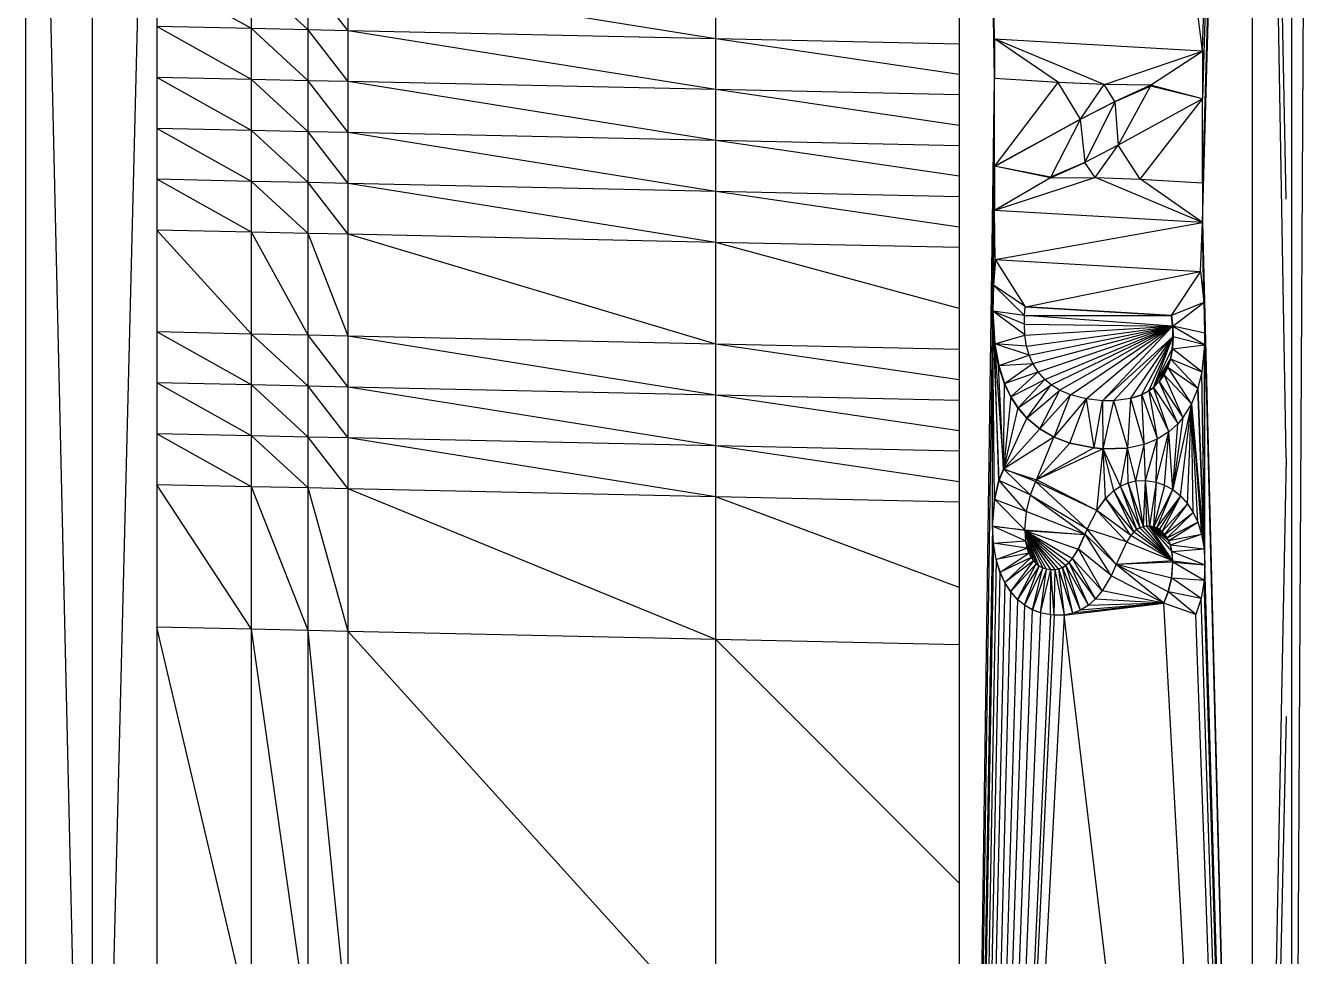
# Model space of a CAD drawing. Header units: millimetres. Extents: x -72 to 40, y 37 to 183.
# Drawn here: x -71.77 to -34.07, y 92.65 to 119.93 of the extents above; entities that cross this region are included whole.
import ezdxf

# ---------------------------------------------------------------- set-up
doc = ezdxf.new("R2010")
doc.units = ezdxf.units.MM
doc.layers.add('Shape2DView002', color=7, linetype='CONTINUOUS')

msp = doc.modelspace()

# ---------------------------------------------------------------- linework, layer by layer
at = {"layer": 'Shape2DView002'}
for p, q in [((-43.361, 118.375), (-44.396, 178.019)), ((-44.396, 178.019), (-44.396, 44.725)), ((-43.361, 119.541), (-44.396, 178.019)), ((-37.259, 119.186), (-44.396, 178.019)), ((-37.259, 119.186), (-35.793, 165.085)), ((-37.259, 114.155), (-35.793, 165.085)), ((-35.793, 165.085), (-37.259, 117.78)), ((-35.793, 165.085), (-37.258, 115.321)), ((-35.793, 56.162), (-35.793, 165.085)), ((-34.806, 107.261), (-35.793, 165.085)), ((-34.806, 114.84), (-35.793, 165.085)), ((-34.652, 165.019), (-34.652, 56.997)), ((-34.069, 164.985), (-34.652, 56.997)), ((-71.769, 65.219), (-71.769, 152.158)), ((-69.813, 67.165), (-71.769, 152.158)), ((-69.813, 67.165), (-69.813, 150.126)), ((-67.922, 143.462), (-69.813, 67.165)), ((-65.15, 119.842), (-67.922, 121.394)), ((-67.922, 121.394), (-67.922, 119.902)), ((-65.15, 119.842), (-65.15, 121.334)), ((-63.49, 119.806), (-65.15, 121.334)), ((-63.49, 119.806), (-63.49, 121.298)), ((-62.316, 119.78), (-63.49, 121.298)), ((-62.316, 119.78), (-62.316, 121.272)), ((-51.534, 119.545), (-62.316, 121.272)), ((-51.534, 119.545), (-51.534, 121.037)), ((-65.15, 118.35), (-67.922, 119.902)), ((-67.922, 119.902), (-67.922, 118.41)), ((-65.15, 119.842), (-67.922, 119.902)), ((-65.15, 118.35), (-65.15, 119.842)), ((-63.49, 118.313), (-65.15, 119.842)), ((-63.49, 119.806), (-65.15, 119.842)), ((-63.49, 118.313), (-63.49, 119.806)), ((-62.316, 118.288), (-63.49, 119.806)), ((-62.316, 119.78), (-63.49, 119.806)), ((-62.316, 118.288), (-62.316, 119.78)), ((-51.534, 118.053), (-62.316, 119.78)), ((-51.534, 119.545), (-62.316, 119.78)), ((-51.534, 118.053), (-51.534, 119.545)), ((-44.396, 118.497), (-51.534, 119.545)), ((-44.396, 119.389), (-51.534, 119.545)), ((-43.361, 118.375), (-43.361, 119.541)), ((-43.361, 119.541), (-37.259, 119.186)), ((-43.357, 119.541), (-43.361, 118.375)), ((-43.357, 118.376), (-43.357, 119.541)), ((-41.484, 118.267), (-43.355, 119.54)), ((-43.353, 119.54), (-40.135, 118.205)), ((-40.135, 118.205), (-37.259, 119.185)), ((-38.787, 118.189), (-37.259, 119.184)), ((-37.259, 119.186), (-37.259, 117.78)), ((-65.15, 116.858), (-67.922, 118.41)), ((-67.922, 118.41), (-67.922, 116.918)), ((-65.15, 118.35), (-67.922, 118.41)), ((-65.15, 116.858), (-65.15, 118.35)), ((-63.49, 116.821), (-65.15, 118.35)), ((-63.49, 118.313), (-65.15, 118.35)), ((-63.49, 116.821), (-63.49, 118.313)), ((-62.316, 116.796), (-63.49, 118.313)), ((-62.316, 118.288), (-63.49, 118.313)), ((-62.316, 116.796), (-62.316, 118.288)), ((-51.534, 116.561), (-62.316, 118.288)), ((-51.534, 118.053), (-62.316, 118.288)), ((-51.534, 116.561), (-51.534, 118.053)), ((-44.396, 117.005), (-51.534, 118.053)), ((-44.396, 117.897), (-51.534, 118.053)), ((-44.396, 44.725), (-43.361, 118.375)), ((-43.416, 111.562), (-43.361, 118.375)), ((-43.357, 118.376), (-43.361, 118.375)), ((-43.361, 115.805), (-43.361, 118.375)), ((-41.489, 118.266), (-43.361, 118.375)), ((-43.361, 115.805), (-41.489, 118.266)), ((-41.489, 118.266), (-43.357, 118.376)), ((-41.484, 118.267), (-43.357, 118.376)), ((-41.484, 118.267), (-41.489, 118.266)), ((-40.839, 117.185), (-41.489, 118.266)), ((-40.14, 118.204), (-41.489, 118.266)), ((-40.14, 118.204), (-41.484, 118.267)), ((-40.135, 118.205), (-41.484, 118.267)), ((-40.839, 117.185), (-40.14, 118.204)), ((-40.14, 118.204), (-40.135, 118.205)), ((-39.828, 117.703), (-40.14, 118.204)), ((-38.792, 118.188), (-40.14, 118.204)), ((-38.792, 118.188), (-40.135, 118.205)), ((-38.787, 118.189), (-40.135, 118.205)), ((-39.828, 117.703), (-38.792, 118.188)), ((-39.828, 117.703), (-38.786, 118.154)), ((-39.828, 117.703), (-38.791, 118.153)), ((-39.823, 117.704), (-38.786, 118.154)), ((-39.722, 116.431), (-38.786, 118.154)), ((-38.787, 118.189), (-38.792, 118.188)), ((-38.791, 118.153), (-38.792, 118.188)), ((-38.791, 118.153), (-38.787, 118.189)), ((-38.786, 118.154), (-38.791, 118.153)), ((-38.786, 118.154), (-38.787, 118.189)), ((-37.259, 117.782), (-38.787, 118.189)), ((-37.259, 117.782), (-38.786, 118.154)), ((-40.839, 117.185), (-39.823, 117.704)), ((-40.839, 117.185), (-39.828, 117.703)), ((-40.834, 117.186), (-39.823, 117.704)), ((-40.702, 115.924), (-39.823, 117.704)), ((-39.823, 117.704), (-39.828, 117.703)), ((-39.724, 116.43), (-39.823, 117.704)), ((-37.259, 117.78), (-39.729, 116.427)), ((-39.087, 115.428), (-37.259, 117.78)), ((-37.258, 115.321), (-37.259, 117.78)), ((-65.15, 115.365), (-67.922, 116.918)), ((-67.922, 116.918), (-67.922, 115.426)), ((-65.15, 116.858), (-67.922, 116.918)), ((-40.834, 117.186), (-43.361, 115.805)), ((-43.361, 115.805), (-40.839, 117.185)), ((-43.357, 115.806), (-40.834, 117.186)), ((-41.71, 115.487), (-40.834, 117.186)), ((-40.834, 117.186), (-40.839, 117.185)), ((-40.704, 115.923), (-40.834, 117.186)), ((-65.15, 115.365), (-65.15, 116.858)), ((-63.49, 115.329), (-65.15, 116.858)), ((-63.49, 116.821), (-65.15, 116.858)), ((-63.49, 115.329), (-63.49, 116.821)), ((-62.316, 115.304), (-63.49, 116.821)), ((-62.316, 116.796), (-63.49, 116.821)), ((-62.316, 115.304), (-62.316, 116.796)), ((-51.534, 115.069), (-62.316, 116.796)), ((-51.534, 116.561), (-62.316, 116.796)), ((-51.534, 115.069), (-51.534, 116.561)), ((-44.396, 115.512), (-51.534, 116.561)), ((-44.396, 116.405), (-51.534, 116.561)), ((-39.729, 116.427), (-40.709, 115.921)), ((-40.403, 115.481), (-39.729, 116.427)), ((-39.087, 115.428), (-39.729, 116.427)), ((-43.361, 115.805), (-43.416, 111.562)), ((-43.357, 115.806), (-43.361, 114.51)), ((-43.357, 115.806), (-43.361, 115.805)), ((-43.361, 114.51), (-43.361, 115.805)), ((-43.357, 114.511), (-43.357, 115.806)), ((-41.717, 115.469), (-43.357, 115.806)), ((-41.713, 115.486), (-43.357, 115.806)), ((-41.717, 115.467), (-40.709, 115.921)), ((-40.709, 115.921), (-41.716, 115.485)), ((-40.403, 115.481), (-40.709, 115.921)), ((-65.15, 113.873), (-67.922, 115.426)), ((-67.922, 115.426), (-67.922, 113.934)), ((-65.15, 115.365), (-67.922, 115.426)), ((-65.15, 113.873), (-65.15, 115.365)), ((-63.49, 113.837), (-65.15, 115.365)), ((-63.49, 115.329), (-65.15, 115.365)), ((-40.401, 115.481), (-43.357, 114.511)), ((-41.714, 115.468), (-43.357, 114.511)), ((-41.716, 115.485), (-41.717, 115.467)), ((-41.717, 115.467), (-40.403, 115.481)), ((-40.403, 115.481), (-39.087, 115.428)), ((-37.259, 114.158), (-40.395, 115.481)), ((-39.087, 115.428), (-37.258, 115.321)), ((-37.259, 114.16), (-39.08, 115.427)), ((-63.49, 113.837), (-63.49, 115.329)), ((-62.316, 113.812), (-63.49, 115.329)), ((-62.316, 115.304), (-63.49, 115.329)), ((-62.316, 113.812), (-62.316, 115.304)), ((-51.534, 113.576), (-62.316, 115.304)), ((-51.534, 115.069), (-62.316, 115.304)), ((-51.534, 113.576), (-51.534, 115.069)), ((-44.396, 114.02), (-51.534, 115.069)), ((-44.396, 114.913), (-51.534, 115.069)), ((-37.258, 115.321), (-37.259, 114.155)), ((-43.416, 111.562), (-43.361, 114.51)), ((-43.397, 112.319), (-43.361, 114.51)), ((-43.357, 114.511), (-43.361, 114.51)), ((-43.337, 113.07), (-43.361, 114.51)), ((-37.259, 114.155), (-43.361, 114.51)), ((-37.259, 114.155), (-43.357, 114.511)), ((-37.259, 114.157), (-43.357, 114.511)), ((-65.15, 110.889), (-67.922, 113.934)), ((-67.922, 113.934), (-67.922, 110.95)), ((-65.15, 113.873), (-67.922, 113.934)), ((-65.15, 110.889), (-65.15, 113.873)), ((-63.49, 110.853), (-65.15, 113.873)), ((-63.49, 113.837), (-65.15, 113.873)), ((-43.337, 113.07), (-37.259, 114.155)), ((-37.321, 112.722), (-37.259, 114.155)), ((-37.222, 111.819), (-37.259, 114.155)), ((-37.259, 114.155), (-35.793, 56.162)), ((-37.193, 110.913), (-37.259, 114.155)), ((-63.49, 110.853), (-63.49, 113.837)), ((-62.316, 110.827), (-63.49, 113.837)), ((-62.316, 113.812), (-63.49, 113.837)), ((-62.316, 110.827), (-62.316, 113.812)), ((-51.534, 110.592), (-62.316, 113.812)), ((-51.534, 113.576), (-62.316, 113.812)), ((-51.534, 110.592), (-51.534, 113.576)), ((-44.396, 111.636), (-51.534, 113.576)), ((-44.396, 113.421), (-51.534, 113.576)), ((-43.397, 112.319), (-43.337, 113.07)), ((-43.397, 112.319), (-43.332, 113.07)), ((-43.332, 113.07), (-43.392, 112.32)), ((-43.337, 113.07), (-37.321, 112.722)), ((-42.451, 111.686), (-43.331, 113.07)), ((-42.451, 111.686), (-37.321, 112.721)), ((-38.167, 111.437), (-37.321, 112.716)), ((-37.321, 112.722), (-37.222, 111.819)), ((-43.416, 111.562), (-43.392, 112.32)), ((-43.416, 111.562), (-43.397, 112.319)), ((-43.392, 112.32), (-43.411, 111.563)), ((-43.392, 112.32), (-43.397, 112.319)), ((-42.477, 111.437), (-43.392, 112.32)), ((-42.451, 111.686), (-43.392, 112.32)), ((-42.478, 111.431), (-42.456, 111.685)), ((-42.451, 111.686), (-42.456, 111.685)), ((-42.456, 111.685), (-38.171, 111.436)), ((-42.451, 111.686), (-38.167, 111.437)), ((-38.171, 111.436), (-42.451, 111.686)), ((-37.222, 111.818), (-38.167, 111.437)), ((-38.131, 111.122), (-37.221, 111.816)), ((-37.222, 111.819), (-37.193, 110.913)), ((-43.416, 111.562), (-44.396, 44.725)), ((-43.421, 105.256), (-43.416, 111.562)), ((-43.411, 111.563), (-43.416, 111.562)), ((-43.356, 106.039), (-43.416, 111.562)), ((-43.416, 111.562), (-43.228, 106.592)), ((-43.357, 110.597), (-43.416, 111.562)), ((-43.411, 111.563), (-43.352, 110.598)), ((-42.469, 110.862), (-43.411, 111.563)), ((-42.48, 111.179), (-43.411, 111.563)), ((-42.478, 111.433), (-43.411, 111.563)), ((-43.357, 110.597), (-43.411, 111.563)), ((-42.48, 111.176), (-42.478, 111.431)), ((-42.478, 111.431), (-38.171, 111.436)), ((-38.136, 111.121), (-42.478, 111.431)), ((-38.171, 111.436), (-38.167, 111.437)), ((-38.171, 111.436), (-38.136, 111.121)), ((-38.167, 111.437), (-38.131, 111.122)), ((-38.136, 111.121), (-38.167, 111.437)), ((-65.15, 109.397), (-67.922, 110.95)), ((-67.922, 110.95), (-67.922, 109.457)), ((-65.15, 110.889), (-67.922, 110.95)), ((-65.15, 109.397), (-65.15, 110.889)), ((-63.49, 109.361), (-65.15, 110.889)), ((-63.49, 110.853), (-65.15, 110.889)), ((-63.49, 109.361), (-63.49, 110.853)), ((-62.316, 109.335), (-63.49, 110.853)), ((-62.316, 110.827), (-63.49, 110.853)), ((-43.352, 110.598), (-42.468, 110.856)), ((-42.469, 110.857), (-42.48, 111.176)), ((-42.48, 111.176), (-38.136, 111.121)), ((-42.469, 110.857), (-38.136, 111.121)), ((-42.417, 110.534), (-42.469, 110.857)), ((-42.417, 110.534), (-38.136, 111.121)), ((-42.339, 110.267), (-38.136, 111.121)), ((-42.231, 110.024), (-38.136, 111.121)), ((-42.078, 109.781), (-38.136, 111.121)), ((-41.887, 109.559), (-38.136, 111.121)), ((-41.699, 109.4), (-38.136, 111.121)), ((-41.45, 109.245), (-38.136, 111.121)), ((-41.132, 109.11), (-38.136, 111.121)), ((-40.666, 108.99), (-38.136, 111.121)), ((-40.191, 108.933), (-38.136, 111.121)), ((-38.136, 111.121), (-38.131, 111.122)), ((-38.136, 111.121), (-38.125, 110.806)), ((-38.131, 111.122), (-37.2, 110.578)), ((-37.193, 110.915), (-38.131, 111.122)), ((-38.131, 111.122), (-38.12, 110.807)), ((-38.125, 110.806), (-38.131, 111.122)), ((-37.193, 110.913), (-37.2, 110.575)), ((-37.193, 110.913), (-35.793, 56.162)), ((-37.186, 104.125), (-37.193, 110.913)), ((-62.316, 109.335), (-62.316, 110.827)), ((-51.534, 109.1), (-62.316, 110.827)), ((-51.534, 110.592), (-62.316, 110.827)), ((-51.534, 109.1), (-51.534, 110.592)), ((-44.396, 109.544), (-51.534, 110.592)), ((-44.396, 110.437), (-51.534, 110.592)), ((-43.357, 110.597), (-43.352, 110.598)), ((-43.228, 106.592), (-43.357, 110.597)), ((-43.357, 110.597), (-43.093, 106.929)), ((-43.237, 109.962), (-43.357, 110.597)), ((-43.352, 110.598), (-43.232, 109.963)), ((-42.339, 110.269), (-43.352, 110.598)), ((-42.417, 110.536), (-43.352, 110.598)), ((-43.237, 109.962), (-43.352, 110.598)), ((-42.339, 110.267), (-42.417, 110.534)), ((-40.191, 108.933), (-38.125, 110.806)), ((-39.867, 108.931), (-38.125, 110.806)), ((-39.368, 108.996), (-38.125, 110.806)), ((-39.047, 109.106), (-38.125, 110.806)), ((-38.831, 109.224), (-38.125, 110.806)), ((-38.7, 109.324), (-38.125, 110.806)), ((-38.144, 110.458), (-38.12, 110.807)), ((-38.125, 110.806), (-38.144, 110.458)), ((-38.12, 110.807), (-38.139, 110.458)), ((-38.139, 110.458), (-37.2, 110.575)), ((-38.125, 110.806), (-38.12, 110.807)), ((-37.2, 110.577), (-38.12, 110.807)), ((-37.2, 110.575), (-37.282, 109.78)), ((-37.186, 104.125), (-37.2, 110.575)), ((-43.232, 109.963), (-42.338, 110.266)), ((-42.231, 110.024), (-42.339, 110.267)), ((-38.7, 109.324), (-38.144, 110.458)), ((-38.7, 109.324), (-38.2, 110.157)), ((-38.53, 109.495), (-38.2, 110.157)), ((-38.392, 109.689), (-38.2, 110.157)), ((-38.279, 109.915), (-38.195, 110.158)), ((-38.2, 110.157), (-38.279, 109.915)), ((-38.195, 110.158), (-38.274, 109.916)), ((-38.2, 110.157), (-38.139, 110.458)), ((-38.144, 110.458), (-38.2, 110.157)), ((-38.195, 110.158), (-38.2, 110.157)), ((-38.139, 110.458), (-38.195, 110.158)), ((-37.398, 109.305), (-38.195, 110.158)), ((-38.195, 110.158), (-37.282, 109.783)), ((-38.139, 110.458), (-38.144, 110.458)), ((-37.282, 109.785), (-38.139, 110.458)), ((-43.237, 109.962), (-43.232, 109.963)), ((-43.093, 106.929), (-43.237, 109.962)), ((-43.066, 109.434), (-43.237, 109.962)), ((-43.232, 109.963), (-42.231, 110.025)), ((-43.232, 109.963), (-43.061, 109.435)), ((-43.066, 109.434), (-43.232, 109.963)), ((-43.061, 109.435), (-42.23, 110.022)), ((-43.061, 109.435), (-42.077, 109.78)), ((-42.875, 109.045), (-42.076, 109.779)), ((-42.078, 109.781), (-42.231, 110.024)), ((-41.887, 109.559), (-42.078, 109.781)), ((-38.392, 109.689), (-38.274, 109.916)), ((-38.279, 109.915), (-38.392, 109.689)), ((-38.274, 109.916), (-38.387, 109.689)), ((-38.274, 109.916), (-38.279, 109.915)), ((-37.581, 108.847), (-38.274, 109.916)), ((-38.274, 109.916), (-37.398, 109.303)), ((-37.282, 109.78), (-37.399, 109.3)), ((-37.186, 104.125), (-37.282, 109.78)), ((-65.15, 107.905), (-67.922, 109.457)), ((-67.922, 109.457), (-67.922, 107.965)), ((-65.15, 109.397), (-67.922, 109.457)), ((-65.15, 107.905), (-65.15, 109.397)), ((-63.49, 107.869), (-65.15, 109.397)), ((-63.49, 109.361), (-65.15, 109.397)), ((-63.49, 107.869), (-63.49, 109.361)), ((-62.316, 107.843), (-63.49, 109.361)), ((-62.316, 109.335), (-63.49, 109.361)), ((-62.316, 107.843), (-62.316, 109.335)), ((-51.534, 107.608), (-62.316, 109.335)), ((-51.534, 109.1), (-62.316, 109.335)), ((-43.093, 106.929), (-43.066, 109.434)), ((-43.066, 109.434), (-43.061, 109.435)), ((-42.88, 109.044), (-43.066, 109.434)), ((-43.061, 109.435), (-42.875, 109.045)), ((-42.88, 109.044), (-43.061, 109.435)), ((-42.875, 109.045), (-41.885, 109.558)), ((-42.666, 108.725), (-41.884, 109.557)), ((-42.666, 108.725), (-41.697, 109.398)), ((-42.406, 108.424), (-41.696, 109.398)), ((-41.699, 109.4), (-41.887, 109.559)), ((-41.45, 109.245), (-41.699, 109.4)), ((-38.7, 109.324), (-38.526, 109.496)), ((-38.53, 109.495), (-38.7, 109.324)), ((-38.526, 109.496), (-38.695, 109.325)), ((-38.53, 109.495), (-38.387, 109.689)), ((-38.392, 109.689), (-38.53, 109.495)), ((-38.526, 109.496), (-38.53, 109.495)), ((-38.387, 109.689), (-38.526, 109.496)), ((-37.983, 108.266), (-38.526, 109.496)), ((-38.526, 109.496), (-37.833, 108.447)), ((-38.387, 109.689), (-38.392, 109.689)), ((-37.833, 108.448), (-38.387, 109.689)), ((-38.387, 109.689), (-37.582, 108.846)), ((-51.534, 107.608), (-51.534, 109.1)), ((-44.396, 108.052), (-51.534, 109.1)), ((-44.396, 108.944), (-51.534, 109.1)), ((-42.88, 109.044), (-43.093, 106.929)), ((-42.88, 109.044), (-42.875, 109.045)), ((-42.671, 108.724), (-42.88, 109.044)), ((-42.875, 109.045), (-42.666, 108.725)), ((-42.671, 108.724), (-42.875, 109.045)), ((-42.406, 108.424), (-41.447, 109.244)), ((-42.026, 108.115), (-41.446, 109.243)), ((-42.026, 108.115), (-41.129, 109.109)), ((-41.61, 107.869), (-41.128, 109.109)), ((-41.61, 107.869), (-40.663, 108.99)), ((-41.132, 109.11), (-41.45, 109.245)), ((-41.145, 107.693), (-40.662, 108.989)), ((-40.666, 108.99), (-41.132, 109.11)), ((-40.191, 108.933), (-40.666, 108.99)), ((-40.436, 107.552), (-40.661, 108.989)), ((-39.368, 108.996), (-39.867, 108.931)), ((-39.45, 107.548), (-39.363, 108.997)), ((-39.368, 108.996), (-39.042, 109.107)), ((-39.047, 109.106), (-39.368, 108.996)), ((-39.363, 108.997), (-39.368, 108.996)), ((-39.042, 109.107), (-39.363, 108.997)), ((-38.969, 107.65), (-39.363, 108.997)), ((-39.047, 109.106), (-38.826, 109.225)), ((-38.831, 109.224), (-39.047, 109.106)), ((-39.042, 109.107), (-39.047, 109.106)), ((-38.826, 109.225), (-39.042, 109.107)), ((-38.968, 107.65), (-39.042, 109.107)), ((-39.042, 109.107), (-38.581, 107.811)), ((-38.831, 109.224), (-38.695, 109.325)), ((-38.7, 109.324), (-38.831, 109.224)), ((-38.826, 109.225), (-38.831, 109.224)), ((-38.695, 109.325), (-38.826, 109.225)), ((-38.58, 107.811), (-38.826, 109.225)), ((-38.826, 109.225), (-38.247, 108.023)), ((-38.695, 109.325), (-38.7, 109.324)), ((-38.247, 108.023), (-38.695, 109.325)), ((-38.695, 109.325), (-37.983, 108.265)), ((-37.399, 109.3), (-37.583, 108.841)), ((-37.214, 104.59), (-37.399, 109.3)), ((-37.399, 109.3), (-37.186, 104.125)), ((-42.671, 108.724), (-43.093, 106.929)), ((-42.666, 108.725), (-42.671, 108.724)), ((-42.411, 108.424), (-42.671, 108.724)), ((-42.666, 108.725), (-42.406, 108.424)), ((-42.411, 108.424), (-42.666, 108.725)), ((-40.436, 107.552), (-40.187, 108.933)), ((-39.867, 108.931), (-40.191, 108.933)), ((-40.17, 107.527), (-40.186, 108.933)), ((-40.17, 107.527), (-39.862, 108.931)), ((-39.45, 107.548), (-39.862, 108.931)), ((-37.583, 108.841), (-38.131, 106.332)), ((-37.901, 106.145), (-37.583, 108.841)), ((-37.583, 108.841), (-37.836, 108.443)), ((-37.695, 105.913), (-37.583, 108.841)), ((-37.532, 105.662), (-37.583, 108.841)), ((-37.4, 105.379), (-37.583, 108.841)), ((-37.583, 108.841), (-37.214, 104.59)), ((-37.583, 108.841), (-37.29, 105.021)), ((-43.093, 106.929), (-42.411, 108.424)), ((-42.031, 108.115), (-42.411, 108.424)), ((-42.411, 108.424), (-42.406, 108.424)), ((-42.406, 108.424), (-42.026, 108.115)), ((-42.031, 108.115), (-42.406, 108.424)), ((-37.986, 108.262), (-38.251, 108.019)), ((-37.836, 108.443), (-38.131, 106.332)), ((-38.131, 106.332), (-37.986, 108.262)), ((-37.836, 108.443), (-37.986, 108.262)), ((-65.15, 106.413), (-67.922, 107.965)), ((-67.922, 107.965), (-67.922, 106.473)), ((-65.15, 107.905), (-67.922, 107.965)), ((-65.15, 106.413), (-65.15, 107.905)), ((-63.49, 106.377), (-65.15, 107.905)), ((-63.49, 107.869), (-65.15, 107.905)), ((-63.49, 106.377), (-63.49, 107.869)), ((-62.316, 106.351), (-63.49, 107.869)), ((-62.316, 107.843), (-63.49, 107.869)), ((-62.316, 106.351), (-62.316, 107.843)), ((-51.534, 106.116), (-62.316, 107.843)), ((-51.534, 107.608), (-62.316, 107.843)), ((-42.031, 108.115), (-43.093, 106.929)), ((-41.615, 107.868), (-43.093, 106.929)), ((-42.131, 106.613), (-41.615, 107.868)), ((-41.615, 107.868), (-42.031, 108.115)), ((-42.031, 108.115), (-42.026, 108.115)), ((-42.026, 108.115), (-41.61, 107.869)), ((-41.615, 107.868), (-42.026, 108.115)), ((-41.615, 107.868), (-41.61, 107.869)), ((-41.15, 107.692), (-41.615, 107.868)), ((-41.61, 107.869), (-41.145, 107.693)), ((-41.15, 107.692), (-41.61, 107.869)), ((-38.615, 106.547), (-38.251, 108.019)), ((-38.251, 108.019), (-38.585, 107.808)), ((-38.373, 106.463), (-38.251, 108.019)), ((-38.131, 106.332), (-38.251, 108.019)), ((-51.534, 106.116), (-51.534, 107.608)), ((-44.396, 106.56), (-51.534, 107.608)), ((-44.396, 107.452), (-51.534, 107.608)), ((-41.15, 107.692), (-42.131, 106.613)), ((-40.441, 107.551), (-42.131, 106.613)), ((-40.175, 107.526), (-42.131, 106.613)), ((-41.15, 107.692), (-41.145, 107.693)), ((-40.441, 107.551), (-41.15, 107.692)), ((-41.145, 107.693), (-40.436, 107.552)), ((-40.441, 107.551), (-41.145, 107.693)), ((-40.441, 107.551), (-40.436, 107.552)), ((-40.175, 107.526), (-40.441, 107.551)), ((-40.436, 107.552), (-40.17, 107.527)), ((-40.175, 107.526), (-40.436, 107.552)), ((-40.362, 105.716), (-40.175, 107.526)), ((-39.455, 107.547), (-40.175, 107.526)), ((-40.17, 107.527), (-40.175, 107.526)), ((-40.099, 106.071), (-40.175, 107.526)), ((-39.863, 106.299), (-40.175, 107.526)), ((-39.668, 106.43), (-40.175, 107.526)), ((-40.17, 107.527), (-39.451, 107.547)), ((-39.455, 107.547), (-40.17, 107.527)), ((-39.668, 106.43), (-39.455, 107.547)), ((-38.973, 107.648), (-39.455, 107.547)), ((-39.441, 106.531), (-39.455, 107.547)), ((-39.217, 106.583), (-39.455, 107.547)), ((-39.217, 106.583), (-38.973, 107.648)), ((-38.585, 107.808), (-38.973, 107.648)), ((-38.931, 106.598), (-38.973, 107.648)), ((-38.931, 106.598), (-38.585, 107.808)), ((-38.615, 106.547), (-38.585, 107.808)), ((-34.806, 107.261), (-35.793, 56.162)), ((-43.228, 106.592), (-43.093, 106.929)), ((-43.228, 106.592), (-43.089, 106.928)), ((-43.223, 106.593), (-43.089, 106.928)), ((-43.093, 106.929), (-42.131, 106.613)), ((-42.313, 106.175), (-43.084, 106.926)), ((-42.156, 106.565), (-43.048, 106.914)), ((-65.15, 102.235), (-67.922, 106.473)), ((-67.922, 106.473), (-67.922, 102.295)), ((-65.15, 106.413), (-67.922, 106.473)), ((-65.15, 102.235), (-65.15, 106.413)), ((-63.49, 102.199), (-65.15, 106.413)), ((-63.49, 106.377), (-65.15, 106.413)), ((-63.49, 102.199), (-63.49, 106.377)), ((-62.316, 102.173), (-63.49, 106.377)), ((-62.316, 106.351), (-63.49, 106.377)), ((-62.316, 102.173), (-62.316, 106.351)), ((-51.534, 101.938), (-62.316, 106.351)), ((-51.534, 106.116), (-62.316, 106.351)), ((-43.356, 106.039), (-43.223, 106.593)), ((-43.356, 106.039), (-43.228, 106.592)), ((-43.351, 106.04), (-43.223, 106.593)), ((-43.223, 106.593), (-43.228, 106.592)), ((-42.429, 105.692), (-43.223, 106.593)), ((-42.314, 106.173), (-43.223, 106.593)), ((-42.157, 106.563), (-42.315, 106.171)), ((-42.131, 106.613), (-42.157, 106.563)), ((-40.645, 105.169), (-42.157, 106.563)), ((-40.362, 105.716), (-42.157, 106.563)), ((-40.362, 105.716), (-42.131, 106.613)), ((-39.863, 106.299), (-39.663, 106.431)), ((-39.863, 106.299), (-39.668, 106.43)), ((-39.858, 106.3), (-39.663, 106.431)), ((-39.668, 106.43), (-39.436, 106.532)), ((-39.668, 106.43), (-39.441, 106.531)), ((-39.663, 106.431), (-39.668, 106.43)), ((-39.663, 106.431), (-39.436, 106.532)), ((-39.187, 105.158), (-39.663, 106.431)), ((-39.091, 105.211), (-39.663, 106.431)), ((-39.441, 106.531), (-39.217, 106.583)), ((-39.441, 106.531), (-39.216, 106.583)), ((-39.436, 106.532), (-39.441, 106.531)), ((-39.436, 106.532), (-39.216, 106.583)), ((-39.091, 105.211), (-39.436, 106.532)), ((-38.992, 105.243), (-39.436, 106.532)), ((-39.217, 106.583), (-38.931, 106.598)), ((-38.992, 105.243), (-39.212, 106.584)), ((-38.992, 105.243), (-38.926, 106.597)), ((-38.931, 106.598), (-38.615, 106.547)), ((-38.888, 105.258), (-38.926, 106.597)), ((-38.807, 105.257), (-38.926, 106.597)), ((-38.807, 105.257), (-38.611, 106.545)), ((-38.685, 105.237), (-38.611, 106.545)), ((-38.685, 105.237), (-38.368, 106.461)), ((-38.685, 105.237), (-38.128, 106.329)), ((-38.615, 106.547), (-38.373, 106.463)), ((-38.601, 105.206), (-38.128, 106.329)), ((-38.373, 106.463), (-38.131, 106.332)), ((-38.131, 106.332), (-37.901, 106.145)), ((-51.534, 101.938), (-51.534, 106.116)), ((-44.396, 103.461), (-51.534, 106.116)), ((-44.396, 105.96), (-51.534, 106.116)), ((-43.421, 105.256), (-43.351, 106.04)), ((-43.421, 105.256), (-43.356, 106.039)), ((-43.416, 105.257), (-43.351, 106.04)), ((-43.351, 106.04), (-43.356, 106.039)), ((-42.474, 105.152), (-43.351, 106.04)), ((-42.43, 105.689), (-43.351, 106.04)), ((-42.315, 106.171), (-42.431, 105.687)), ((-40.707, 105.018), (-42.315, 106.171)), ((-40.645, 105.169), (-42.315, 106.171)), ((-40.362, 105.716), (-40.094, 106.072)), ((-40.362, 105.716), (-40.099, 106.071)), ((-40.357, 105.717), (-40.094, 106.072)), ((-40.099, 106.071), (-39.858, 106.3)), ((-40.099, 106.071), (-39.863, 106.299)), ((-40.094, 106.072), (-40.099, 106.071)), ((-40.094, 106.072), (-39.858, 106.3)), ((-39.361, 104.984), (-40.094, 106.072)), ((-39.27, 105.09), (-40.094, 106.072)), ((-39.858, 106.3), (-39.863, 106.299)), ((-39.27, 105.09), (-39.858, 106.3)), ((-39.187, 105.158), (-39.858, 106.3)), ((-38.601, 105.206), (-37.899, 106.142)), ((-38.522, 105.162), (-37.899, 106.142)), ((-38.439, 105.098), (-37.899, 106.142)), ((-37.901, 106.145), (-37.695, 105.913)), ((-42.431, 105.687), (-42.475, 105.147)), ((-40.707, 105.018), (-42.431, 105.687)), ((-40.645, 105.169), (-40.357, 105.717)), ((-40.645, 105.169), (-40.362, 105.716)), ((-40.64, 105.17), (-40.357, 105.717)), ((-40.357, 105.717), (-40.362, 105.716)), ((-39.483, 104.797), (-40.357, 105.717)), ((-39.362, 104.983), (-40.357, 105.717)), ((-38.439, 105.098), (-37.694, 105.91)), ((-38.359, 105.014), (-37.693, 105.91)), ((-38.359, 105.014), (-37.531, 105.659)), ((-38.291, 104.92), (-37.53, 105.659)), ((-37.695, 105.913), (-37.532, 105.662)), ((-37.532, 105.662), (-37.4, 105.379)), ((-43.421, 105.256), (-44.396, 44.725)), ((-43.416, 105.257), (-43.421, 105.256)), ((-43.392, 104.758), (-43.421, 105.256)), ((-43.392, 104.758), (-43.416, 105.257)), ((-43.388, 104.759), (-43.416, 105.257)), ((-43.416, 105.257), (-42.475, 105.148)), ((-42.452, 104.828), (-43.416, 105.257)), ((-42.474, 105.128), (-43.416, 105.257)), ((-39.096, 105.21), (-39.191, 105.155)), ((-38.996, 105.242), (-39.096, 105.21)), ((-38.133, 104.242), (-39.096, 105.21)), ((-38.893, 105.257), (-38.996, 105.242)), ((-38.996, 105.242), (-38.992, 105.243)), ((-38.133, 104.242), (-38.996, 105.242)), ((-38.888, 105.258), (-38.992, 105.243)), ((-38.893, 105.257), (-38.992, 105.243)), ((-38.893, 105.257), (-38.888, 105.258)), ((-38.133, 104.242), (-38.893, 105.257)), ((-38.811, 105.256), (-38.893, 105.257)), ((-38.811, 105.256), (-38.888, 105.258)), ((-38.807, 105.257), (-38.888, 105.258)), ((-38.807, 105.257), (-38.811, 105.256)), ((-38.133, 104.242), (-38.811, 105.256)), ((-38.811, 105.256), (-38.204, 104.713)), ((-38.25, 104.832), (-38.811, 105.256)), ((-38.811, 105.256), (-38.157, 104.517)), ((-38.296, 104.919), (-38.811, 105.256)), ((-38.364, 105.013), (-38.811, 105.256)), ((-38.444, 105.097), (-38.811, 105.256)), ((-38.527, 105.162), (-38.811, 105.256)), ((-38.606, 105.205), (-38.811, 105.256)), ((-38.69, 105.236), (-38.811, 105.256)), ((-38.69, 105.236), (-38.807, 105.257)), ((-38.685, 105.237), (-38.807, 105.257)), ((-38.69, 105.236), (-38.685, 105.237)), ((-38.606, 105.205), (-38.69, 105.236)), ((-38.606, 105.205), (-38.685, 105.237)), ((-38.601, 105.206), (-38.685, 105.237)), ((-38.606, 105.205), (-38.601, 105.206)), ((-38.527, 105.162), (-38.606, 105.205)), ((-38.527, 105.162), (-38.601, 105.206)), ((-38.522, 105.162), (-38.601, 105.206)), ((-38.291, 104.92), (-37.4, 105.377)), ((-38.245, 104.833), (-37.4, 105.377)), ((-37.4, 105.379), (-37.29, 105.021)), ((-43.388, 104.759), (-42.452, 104.825)), ((-42.475, 105.147), (-40.707, 105.018)), ((-42.475, 105.147), (-42.474, 105.126)), ((-42.474, 105.126), (-40.707, 105.018)), ((-42.474, 105.126), (-40.901, 104.586)), ((-42.474, 105.126), (-41.072, 104.312)), ((-42.474, 105.126), (-42.452, 104.825)), ((-42.214, 104.239), (-42.474, 105.126)), ((-42.137, 104.159), (-42.474, 105.126)), ((-42.054, 104.096), (-42.474, 105.126)), ((-41.946, 104.039), (-42.474, 105.126)), ((-41.84, 104.005), (-42.474, 105.126)), ((-41.707, 103.986), (-42.474, 105.126)), ((-41.582, 103.988), (-42.474, 105.126)), ((-41.482, 104.006), (-42.474, 105.126)), ((-41.371, 104.048), (-42.474, 105.126)), ((-41.272, 104.107), (-42.474, 105.126)), ((-41.178, 104.188), (-42.474, 105.126)), ((-42.452, 104.825), (-42.214, 104.239)), ((-42.452, 104.825), (-42.407, 104.612)), ((-42.355, 104.469), (-42.452, 104.825)), ((-42.286, 104.338), (-42.452, 104.825)), ((-40.901, 104.586), (-40.702, 105.019)), ((-40.901, 104.586), (-40.707, 105.018)), ((-40.896, 104.587), (-40.702, 105.019)), ((-40.707, 105.018), (-40.64, 105.17)), ((-40.707, 105.018), (-40.645, 105.169)), ((-40.702, 105.019), (-40.707, 105.018)), ((-40.702, 105.019), (-40.64, 105.17)), ((-39.94, 103.811), (-40.702, 105.019)), ((-39.793, 104.138), (-40.702, 105.019)), ((-40.64, 105.17), (-40.645, 105.169)), ((-39.793, 104.138), (-40.64, 105.17)), ((-39.484, 104.795), (-40.64, 105.17)), ((-39.364, 104.98), (-39.485, 104.793)), ((-39.274, 105.087), (-39.364, 104.98)), ((-38.133, 104.242), (-39.364, 104.98)), ((-39.191, 105.155), (-39.274, 105.087)), ((-38.133, 104.242), (-39.274, 105.087)), ((-38.133, 104.242), (-39.191, 105.155)), ((-38.444, 105.097), (-38.527, 105.162)), ((-38.527, 105.162), (-38.522, 105.162)), ((-38.444, 105.097), (-38.522, 105.162)), ((-38.439, 105.098), (-38.522, 105.162)), ((-38.444, 105.097), (-38.439, 105.098)), ((-38.364, 105.013), (-38.444, 105.097)), ((-38.364, 105.013), (-38.439, 105.098)), ((-38.359, 105.014), (-38.439, 105.098)), ((-38.364, 105.013), (-38.359, 105.014)), ((-38.296, 104.919), (-38.364, 105.013)), ((-38.296, 104.919), (-38.359, 105.014)), ((-38.291, 104.92), (-38.359, 105.014)), ((-38.296, 104.919), (-38.291, 104.92)), ((-38.25, 104.832), (-38.296, 104.919)), ((-38.25, 104.832), (-38.291, 104.92)), ((-38.245, 104.833), (-38.291, 104.92)), ((-38.25, 104.832), (-38.245, 104.833)), ((-38.204, 104.713), (-38.25, 104.832)), ((-38.245, 104.833), (-37.29, 105.021)), ((-38.204, 104.713), (-38.245, 104.833)), ((-38.199, 104.714), (-38.245, 104.833)), ((-38.199, 104.714), (-37.289, 105.02)), ((-37.29, 105.021), (-37.214, 104.59)), ((-43.392, 104.758), (-44.396, 44.725)), ((-43.392, 104.758), (-43.388, 104.759)), ((-43.311, 104.276), (-43.392, 104.758)), ((-43.311, 104.276), (-43.388, 104.759)), ((-43.306, 104.277), (-43.388, 104.759)), ((-42.407, 104.614), (-43.388, 104.759)), ((-43.306, 104.277), (-42.406, 104.611)), ((-42.355, 104.469), (-43.306, 104.277)), ((-43.194, 103.906), (-42.354, 104.467)), ((-42.407, 104.612), (-42.355, 104.469)), ((-42.355, 104.469), (-42.286, 104.338)), ((-41.072, 104.312), (-40.896, 104.587)), ((-41.072, 104.312), (-40.901, 104.586)), ((-41.067, 104.312), (-40.896, 104.587)), ((-40.896, 104.587), (-40.901, 104.586)), ((-40.203, 103.366), (-40.896, 104.587)), ((-39.941, 103.81), (-40.896, 104.587)), ((-39.485, 104.793), (-39.795, 104.134)), ((-38.133, 104.242), (-39.485, 104.793)), ((-38.204, 104.713), (-38.199, 104.714)), ((-38.157, 104.517), (-38.204, 104.713)), ((-38.157, 104.517), (-38.199, 104.714)), ((-38.152, 104.518), (-38.199, 104.714)), ((-38.199, 104.714), (-37.215, 104.592)), ((-38.157, 104.517), (-38.152, 104.518)), ((-38.133, 104.242), (-38.157, 104.517)), ((-38.152, 104.518), (-37.214, 104.591)), ((-38.133, 104.242), (-38.152, 104.518)), ((-38.128, 104.243), (-38.152, 104.518)), ((-38.152, 104.518), (-37.186, 104.128)), ((-37.214, 104.59), (-37.186, 104.125)), ((-43.311, 104.276), (-44.396, 44.725)), ((-43.311, 104.276), (-43.306, 104.277)), ((-43.199, 103.905), (-43.311, 104.276)), ((-43.199, 103.905), (-43.306, 104.277)), ((-43.194, 103.906), (-43.306, 104.277)), ((-42.285, 104.337), (-43.194, 103.906)), ((-43.055, 103.604), (-42.284, 104.336)), ((-42.213, 104.237), (-43.055, 103.604)), ((-42.884, 103.34), (-42.212, 104.236)), ((-42.134, 104.157), (-42.884, 103.34)), ((-42.682, 103.112), (-42.133, 104.157)), ((-42.05, 104.095), (-42.682, 103.112)), ((-42.477, 102.944), (-42.05, 104.094)), ((-42.286, 104.338), (-42.214, 104.239)), ((-42.214, 104.239), (-42.137, 104.159)), ((-42.137, 104.159), (-42.054, 104.096)), ((-42.054, 104.096), (-41.946, 104.039)), ((-41.371, 104.048), (-41.267, 104.108)), ((-41.371, 104.048), (-41.272, 104.107)), ((-41.366, 104.049), (-41.267, 104.108)), ((-41.272, 104.107), (-41.173, 104.189)), ((-41.272, 104.107), (-41.178, 104.188)), ((-41.267, 104.108), (-41.272, 104.107)), ((-41.267, 104.108), (-41.173, 104.189)), ((-40.832, 102.796), (-41.267, 104.108)), ((-40.607, 102.938), (-41.267, 104.108)), ((-41.178, 104.188), (-41.072, 104.312)), ((-41.178, 104.188), (-41.067, 104.312)), ((-41.173, 104.189), (-41.178, 104.188)), ((-41.173, 104.189), (-41.067, 104.312)), ((-40.607, 102.938), (-41.173, 104.189)), ((-40.399, 103.126), (-41.173, 104.189)), ((-41.067, 104.312), (-41.072, 104.312)), ((-40.399, 103.126), (-41.067, 104.312)), ((-40.204, 103.365), (-41.067, 104.312)), ((-39.795, 104.134), (-39.942, 103.806)), ((-38.133, 104.242), (-39.795, 104.134)), ((-38.132, 104.207), (-39.795, 104.134)), ((-38.395, 102.997), (-39.795, 104.134)), ((-38.265, 103.331), (-39.795, 104.134)), ((-38.168, 103.737), (-39.795, 104.134)), ((-38.168, 103.737), (-38.132, 104.207)), ((-38.168, 103.737), (-38.127, 104.207)), ((-38.163, 103.738), (-38.127, 104.207)), ((-38.133, 104.242), (-38.128, 104.243)), ((-38.132, 104.207), (-38.133, 104.242)), ((-38.132, 104.207), (-38.128, 104.243)), ((-38.127, 104.207), (-38.132, 104.207)), ((-38.127, 104.207), (-38.128, 104.243)), ((-38.128, 104.243), (-37.186, 104.127)), ((-37.208, 103.668), (-38.127, 104.207)), ((-38.127, 104.207), (-37.186, 104.127)), ((-37.186, 104.125), (-37.208, 103.665)), ((-35.793, 56.162), (-37.186, 104.125)), ((-43.199, 103.905), (-44.396, 44.725)), ((-43.199, 103.905), (-43.194, 103.906)), ((-43.06, 103.603), (-43.199, 103.905)), ((-43.06, 103.603), (-43.194, 103.906)), ((-43.055, 103.604), (-43.194, 103.906)), ((-41.943, 104.038), (-42.477, 102.944)), ((-42.248, 102.81), (-41.942, 104.038)), ((-41.836, 104.004), (-42.248, 102.81)), ((-42.005, 102.716), (-41.836, 104.004)), ((-42.005, 102.716), (-41.702, 103.986)), ((-41.946, 104.039), (-41.84, 104.005)), ((-41.84, 104.005), (-41.707, 103.986)), ((-41.713, 102.659), (-41.702, 103.986)), ((-41.707, 103.986), (-41.582, 103.988)), ((-41.607, 102.648), (-41.702, 103.986)), ((-41.607, 102.648), (-41.577, 103.989)), ((-41.582, 103.988), (-41.482, 104.006)), ((-41.31, 102.654), (-41.577, 103.989)), ((-41.482, 104.006), (-41.366, 104.049)), ((-41.482, 104.006), (-41.371, 104.048)), ((-41.477, 104.007), (-41.482, 104.006)), ((-41.477, 104.007), (-41.366, 104.049)), ((-41.31, 102.654), (-41.477, 104.007)), ((-41.058, 102.705), (-41.477, 104.007)), ((-41.366, 104.049), (-41.371, 104.048)), ((-41.058, 102.705), (-41.366, 104.049)), ((-40.832, 102.796), (-41.366, 104.049)), ((-39.942, 103.806), (-40.206, 103.362)), ((-38.395, 102.997), (-39.942, 103.806)), ((-38.265, 103.331), (-38.163, 103.738)), ((-38.265, 103.331), (-38.168, 103.737)), ((-38.26, 103.332), (-38.163, 103.738)), ((-38.163, 103.738), (-38.168, 103.737)), ((-37.298, 103.142), (-38.163, 103.738)), ((-37.208, 103.666), (-38.163, 103.738)), ((-43.06, 103.603), (-44.396, 44.725)), ((-42.889, 103.339), (-44.396, 44.725)), ((-43.06, 103.603), (-43.055, 103.604)), ((-42.889, 103.339), (-43.06, 103.603)), ((-42.889, 103.339), (-43.055, 103.604)), ((-42.884, 103.34), (-43.055, 103.604)), ((-42.889, 103.339), (-42.884, 103.34)), ((-42.686, 103.111), (-42.889, 103.339)), ((-42.686, 103.111), (-42.884, 103.34)), ((-42.682, 103.112), (-42.884, 103.34)), ((-40.206, 103.362), (-40.402, 103.122)), ((-38.395, 102.997), (-40.206, 103.362)), ((-38.395, 102.997), (-38.26, 103.332)), ((-38.395, 102.997), (-38.265, 103.331)), ((-38.39, 102.998), (-38.26, 103.332)), ((-38.26, 103.332), (-38.265, 103.331)), ((-37.453, 102.668), (-38.26, 103.332)), ((-37.298, 103.14), (-38.26, 103.332)), ((-37.208, 103.665), (-37.299, 103.138)), ((-35.793, 56.162), (-37.208, 103.665)), ((-42.686, 103.111), (-44.396, 44.725)), ((-42.482, 102.943), (-44.396, 44.725)), ((-42.686, 103.111), (-42.682, 103.112)), ((-42.482, 102.943), (-42.686, 103.111)), ((-42.482, 102.943), (-42.682, 103.112)), ((-42.477, 102.944), (-42.682, 103.112)), ((-42.482, 102.943), (-42.477, 102.944)), ((-42.253, 102.809), (-42.482, 102.943)), ((-42.253, 102.809), (-42.477, 102.944)), ((-42.248, 102.81), (-42.477, 102.944)), ((-41.315, 102.653), (-38.395, 102.997)), ((-38.395, 102.997), (-41.063, 102.703)), ((-38.395, 102.997), (-40.836, 102.794)), ((-40.61, 102.935), (-40.836, 102.794)), ((-40.402, 103.122), (-40.61, 102.935)), ((-38.395, 102.997), (-40.61, 102.935)), ((-38.395, 102.997), (-40.402, 103.122)), ((-38.39, 102.998), (-38.395, 102.997)), ((-35.793, 56.162), (-38.395, 102.997)), ((-37.454, 102.664), (-38.395, 102.997)), ((-37.454, 102.664), (-38.39, 102.998)), ((-37.453, 102.666), (-38.39, 102.998)), ((-37.299, 103.138), (-37.454, 102.664)), ((-35.793, 56.162), (-37.299, 103.138)), ((-42.253, 102.809), (-44.396, 44.725)), ((-42.01, 102.715), (-44.396, 44.725)), ((-41.718, 102.658), (-44.396, 44.725)), ((-41.315, 102.653), (-44.396, 44.725)), ((-41.611, 102.647), (-44.396, 44.725)), ((-42.253, 102.809), (-42.248, 102.81)), ((-42.01, 102.715), (-42.253, 102.809)), ((-42.01, 102.715), (-42.248, 102.81)), ((-42.005, 102.716), (-42.248, 102.81)), ((-42.01, 102.715), (-42.005, 102.716)), ((-41.718, 102.658), (-42.01, 102.715)), ((-41.718, 102.658), (-42.005, 102.716)), ((-41.713, 102.659), (-42.005, 102.716)), ((-41.718, 102.658), (-41.713, 102.659)), ((-41.611, 102.647), (-41.718, 102.658)), ((-41.611, 102.647), (-41.713, 102.659)), ((-41.607, 102.648), (-41.713, 102.659)), ((-41.315, 102.653), (-41.611, 102.647)), ((-41.607, 102.648), (-41.611, 102.647)), ((-41.31, 102.654), (-41.607, 102.648)), ((-41.315, 102.653), (-41.607, 102.648)), ((-41.063, 102.703), (-41.315, 102.653)), ((-35.793, 56.162), (-41.315, 102.653)), ((-40.836, 102.794), (-41.063, 102.703)), ((-35.793, 56.162), (-37.454, 102.664)), ((-65.15, 90.556), (-67.922, 102.295)), ((-67.922, 102.295), (-67.922, 90.616)), ((-65.15, 102.235), (-67.922, 102.295)), ((-65.15, 90.556), (-65.15, 102.235)), ((-63.49, 90.52), (-65.15, 102.235)), ((-63.49, 102.199), (-65.15, 102.235)), ((-63.49, 90.52), (-63.49, 102.199)), ((-62.316, 90.494), (-63.49, 102.199)), ((-62.316, 102.173), (-63.49, 102.199)), ((-62.316, 90.494), (-62.316, 102.173)), ((-51.534, 90.259), (-62.316, 102.173)), ((-51.534, 101.938), (-62.316, 102.173)), ((-51.534, 90.259), (-51.534, 101.938)), ((-44.396, 94.797), (-51.534, 101.938)), ((-44.396, 101.782), (-51.534, 101.938)), ((-34.806, 99.681), (-35.793, 56.162))]:
    msp.add_line(p, q, dxfattribs=at)

doc.saveas('drawing.dxf')
